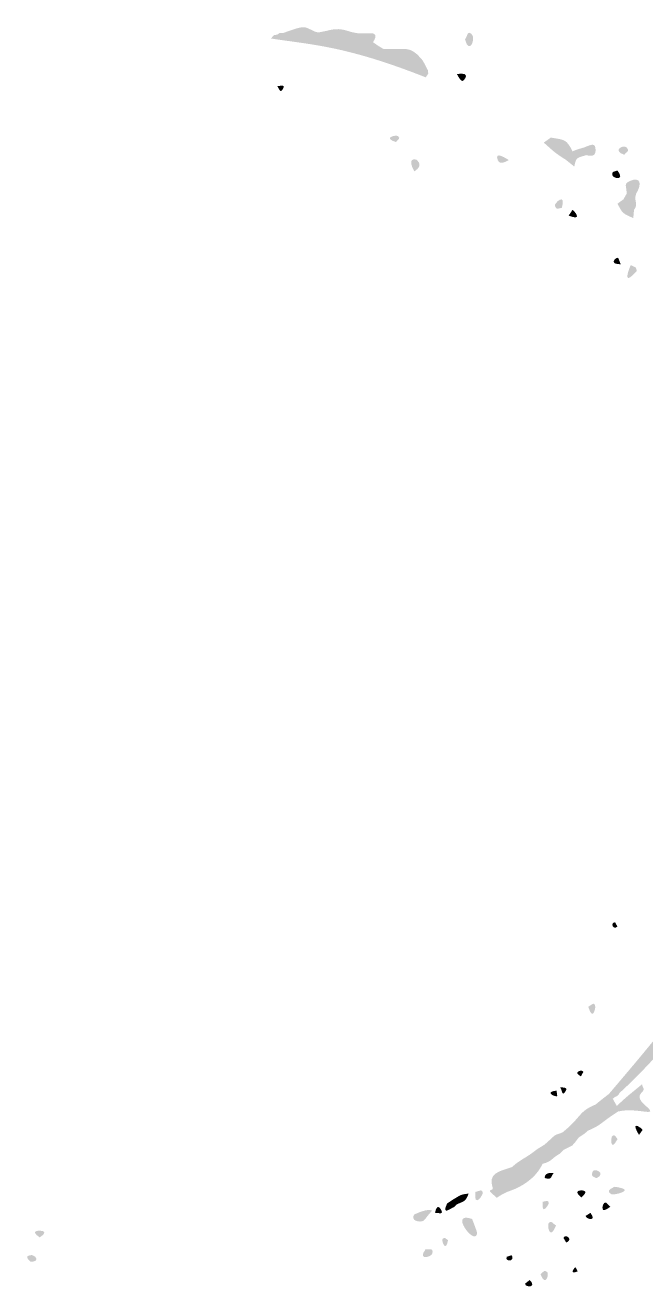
# Model space of a CAD drawing. Header units: millimetres. Extents: x 1329 to 1518, y 49 to 125.
# Drawn here: x 1437.8 to 1471.4, y 49.2 to 117.4 of the extents above; entities that cross this region are included whole.
import ezdxf

# ---------------------------------------------------------------- set-up
doc = ezdxf.new("R2010")
doc.units = ezdxf.units.MM

msp = doc.modelspace()

# ---------------------------------------------------------------- hatches: boundary and pattern name
at = {"true_color": 0x080808, "transparency": 33554687}
h = msp.add_hatch(color=18, dxfattribs=at)
edge = h.paths.add_edge_path(flags=0)
edge.add_spline(control_points=[(1454.106, 117.131), (1455.224, 117.438), (1455.211, 116.902), (1456.383, 117.005), (1456.806, 117.042), (1456.87, 116.876), (1456.638, 116.522), (1455.997, 116.041), (1455.933, 116.386), (1454.621, 116.702), (1454.621, 116.702), (1454.353, 116.76), (1454.353, 116.76), (1454.129, 116.853), (1454.184, 116.895), (1454.106, 117.131)], knot_values=[0, 0, 0, 0, 1, 1, 1, 2, 2, 2, 3, 3, 3, 4, 4, 4, 5, 5, 5, 5], degree=3, periodic=1)
h = msp.add_hatch(color=18, dxfattribs=at)
edge = h.paths.add_edge_path(flags=0)
edge.add_spline(control_points=[(1452.386, 117.23), (1452.826, 116.907), (1452.872, 116.875), (1453.306, 117.187), (1453.697, 116.978), (1453.691, 117.062), (1454.106, 117.131), (1454.184, 116.895), (1454.129, 116.853), (1454.353, 116.76), (1454.353, 116.76), (1454.621, 116.702), (1454.621, 116.702), (1455.933, 116.386), (1455.997, 116.041), (1456.638, 116.522), (1456.923, 116.325), (1456.897, 116.333), (1457.204, 116.157), (1457.554, 115.394), (1458.942, 115.552), (1459.213, 115.666), (1459.379, 115.473), (1459.352, 115.473), (1459.611, 114.992), (1459.611, 114.992), (1459.623, 114.825), (1459.623, 114.825), (1459.623, 114.825), (1459.491, 114.62), (1459.491, 114.62), (1455.148, 116.338), (1453.322, 116.378), (1451.119, 116.722), (1451.119, 116.722), (1451.282, 116.901), (1451.282, 116.901), (1451.282, 116.901), (1451.446, 116.928), (1451.446, 116.928), (1451.446, 116.928), (1451.611, 117.028), (1451.611, 117.028), (1451.611, 117.028), (1451.775, 117.019), (1451.775, 117.019), (1452.341, 117.214), (1452.34, 117.207), (1452.386, 117.23)], knot_values=[0, 0, 0, 0, 1, 1, 1, 2, 2, 2, 3, 3, 3, 4, 4, 4, 5, 5, 5, 6, 6, 6, 7, 7, 7, 8, 8, 8, 9, 9, 9, 10, 10, 10, 11, 11, 11, 12, 12, 12, 13, 13, 13, 14, 14, 14, 15, 15, 15, 16, 16, 16, 16], degree=3, periodic=1)
h = msp.add_hatch(color=18, dxfattribs=at)
edge = h.paths.add_edge_path(flags=0)
edge.add_spline(control_points=[(1452.386, 117.23), (1452.977, 117.408), (1452.973, 117.327), (1453.306, 117.187), (1452.872, 116.875), (1452.826, 116.907), (1452.386, 117.23)], knot_values=[0, 0, 0, 0, 1, 1, 1, 2, 2, 2, 2], degree=3, periodic=1)
h = msp.add_hatch(color=18, dxfattribs=at)
edge = h.paths.add_edge_path(flags=0)
edge.add_spline(control_points=[(1461.612, 116.663), (1461.782, 116.941), (1461.734, 117.133), (1461.959, 116.967), (1462.228, 116.768), (1461.852, 115.783), (1461.612, 116.663)], knot_values=[0, 0, 0, 0, 1, 1, 1, 2, 2, 2, 2], degree=3, periodic=1)
h = msp.add_hatch(color=18, dxfattribs=at)
edge = h.paths.add_edge_path(flags=0)
edge.add_spline(control_points=[(1457.204, 116.157), (1458.426, 116.12), (1458.617, 116.333), (1459.213, 115.666), (1458.942, 115.552), (1457.554, 115.394), (1457.204, 116.157)], knot_values=[0, 0, 0, 0, 1, 1, 1, 2, 2, 2, 2], degree=3, periodic=1)
h = msp.add_hatch(color=18, dxfattribs=at)
edge = h.paths.add_edge_path(flags=0)
edge.add_spline(control_points=[(1461.172, 114.798), (1462.012, 114.934), (1461.534, 114.42), (1461.477, 114.426), (1461.439, 114.43), (1461.355, 114.438), (1461.172, 114.798)], knot_values=[0, 0, 0, 0, 1, 1, 1, 2, 2, 2, 2], degree=3, periodic=1)
h = msp.add_hatch(color=18, dxfattribs=at)
edge = h.paths.add_edge_path(flags=0)
edge.add_spline(control_points=[(1451.462, 114.154), (1451.724, 114.156), (1451.904, 114.232), (1451.768, 113.996), (1451.634, 113.762), (1451.593, 113.919), (1451.462, 114.154)], knot_values=[0, 0, 0, 0, 1, 1, 1, 2, 2, 2, 2], degree=3, periodic=1)
h = msp.add_hatch(color=18, dxfattribs=at)
edge = h.paths.add_edge_path(flags=0)
edge.add_spline(control_points=[(1457.877, 111.12), (1457.126, 111.358), (1457.9, 111.524), (1457.984, 111.444), (1458.145, 111.29), (1458.016, 111.302), (1457.877, 111.12)], knot_values=[0, 0, 0, 0, 1, 1, 1, 2, 2, 2, 2], degree=3, periodic=1)
h = msp.add_hatch(color=18, dxfattribs=at)
edge = h.paths.add_edge_path(flags=0)
edge.add_spline(control_points=[(1466.249, 111.363), (1466.999, 111.232), (1467.085, 111.296), (1467.427, 110.619), (1467.427, 110.619), (1467.073, 110.155), (1467.073, 110.155), (1466.408, 110.58), (1466.443, 110.584), (1465.87, 111.091), (1465.87, 111.091), (1466.249, 111.363), (1466.249, 111.363)], knot_values=[0, 0, 0, 0, 1, 1, 1, 2, 2, 2, 3, 3, 3, 4, 4, 4, 4], degree=3, periodic=1)
h = msp.add_hatch(color=18, dxfattribs=at)
edge = h.paths.add_edge_path(flags=0)
edge.add_spline(control_points=[(1463.976, 110.148), (1463.936, 110.122), (1463.508, 109.844), (1463.388, 110.131), (1463.145, 110.709), (1463.937, 110.174), (1463.976, 110.148)], knot_values=[0, 0, 0, 0, 1, 1, 1, 2, 2, 2, 2], degree=3, periodic=1)
h = msp.add_hatch(color=18, dxfattribs=at)
edge = h.paths.add_edge_path(flags=0)
edge.add_spline(control_points=[(1468.059, 110.832), (1468.084, 110.595), (1468.063, 110.607), (1468.181, 110.415), (1467.696, 110.271), (1467.607, 110.311), (1467.52, 109.794), (1467.52, 109.794), (1467.073, 110.155), (1467.073, 110.155), (1467.073, 110.155), (1467.427, 110.619), (1467.427, 110.619), (1467.479, 110.631), (1467.458, 110.658), (1468.059, 110.832)], knot_values=[0, 0, 0, 0, 1, 1, 1, 2, 2, 2, 3, 3, 3, 4, 4, 4, 5, 5, 5, 5], degree=3, periodic=1)
h = msp.add_hatch(color=18, dxfattribs=at)
edge = h.paths.add_edge_path(flags=0)
edge.add_spline(control_points=[(1468.059, 110.832), (1468.476, 111), (1468.67, 111.104), (1468.673, 110.661), (1468.677, 110.249), (1468.223, 110.401), (1468.181, 110.415), (1468.063, 110.607), (1468.084, 110.595), (1468.059, 110.832)], knot_values=[0, 0, 0, 0, 1, 1, 1, 2, 2, 2, 3, 3, 3, 3], degree=3, periodic=1)
h = msp.add_hatch(color=18, dxfattribs=at)
edge = h.paths.add_edge_path(flags=0)
edge.add_spline(control_points=[(1470.221, 110.432), (1469.536, 110.67), (1470.198, 111.016), (1470.354, 110.82), (1470.518, 110.615), (1470.374, 110.625), (1470.221, 110.432)], knot_values=[0, 0, 0, 0, 1, 1, 1, 2, 2, 2, 2], degree=3, periodic=1)
h = msp.add_hatch(color=18, dxfattribs=at)
edge = h.paths.add_edge_path(flags=0)
edge.add_spline(control_points=[(1458.872, 109.537), (1458.428, 110.326), (1458.965, 110.185), (1459.004, 110.153), (1459.378, 109.836), (1458.915, 109.562), (1458.872, 109.537)], knot_values=[0, 0, 0, 0, 1, 1, 1, 2, 2, 2, 2], degree=3, periodic=1)
h = msp.add_hatch(color=18, dxfattribs=at)
edge = h.paths.add_edge_path(flags=0)
edge.add_spline(control_points=[(1469.853, 109.585), (1470.303, 108.989), (1469.594, 109.163), (1469.578, 109.333), (1469.555, 109.57), (1469.644, 109.491), (1469.853, 109.585)], knot_values=[0, 0, 0, 0, 1, 1, 1, 2, 2, 2, 2], degree=3, periodic=1)
h = msp.add_hatch(color=18, dxfattribs=at)
edge = h.paths.add_edge_path(flags=0)
edge.add_spline(control_points=[(1470.35, 108.329), (1470.351, 108.752), (1470.169, 108.86), (1470.522, 109.013), (1471.099, 109.263), (1471.195, 108.882), (1470.865, 108.325), (1470.865, 108.325), (1470.35, 108.329), (1470.35, 108.329)], knot_values=[0, 0, 0, 0, 1, 1, 1, 2, 2, 2, 3, 3, 3, 3], degree=3, periodic=1)
h = msp.add_hatch(color=18, dxfattribs=at)
edge = h.paths.add_edge_path(flags=0)
edge.add_spline(control_points=[(1466.848, 107.568), (1466.601, 107.519), (1466.557, 107.441), (1466.47, 107.673), (1466.421, 107.806), (1467.093, 108.441), (1466.848, 107.568)], knot_values=[0, 0, 0, 0, 1, 1, 1, 2, 2, 2, 2], degree=3, periodic=1)
h = msp.add_hatch(color=18, dxfattribs=at)
edge = h.paths.add_edge_path(flags=0)
edge.add_spline(control_points=[(1470.178, 108.022), (1470.269, 107.572), (1470.314, 107.596), (1470.75, 107.449), (1470.734, 107.312), (1470.714, 107.044), (1470.712, 107.009), (1470.147, 107.261), (1470.13, 107.241), (1469.859, 107.792), (1470.155, 108.007), (1470.155, 108.001), (1470.178, 108.022)], knot_values=[0, 0, 0, 0, 1, 1, 1, 2, 2, 2, 3, 3, 3, 4, 4, 4, 4], degree=3, periodic=1)
h = msp.add_hatch(color=18, dxfattribs=at)
edge = h.paths.add_edge_path(flags=0)
edge.add_spline(control_points=[(1470.35, 108.329), (1470.35, 108.329), (1470.865, 108.325), (1470.865, 108.325), (1470.718, 107.877), (1471.01, 107.829), (1470.75, 107.449), (1470.314, 107.596), (1470.269, 107.572), (1470.178, 108.022), (1470.178, 108.022), (1470.35, 108.329), (1470.35, 108.329)], knot_values=[0, 0, 0, 0, 1, 1, 1, 2, 2, 2, 3, 3, 3, 4, 4, 4, 4], degree=3, periodic=1)
h = msp.add_hatch(color=18, dxfattribs=at)
edge = h.paths.add_edge_path(flags=0)
edge.add_spline(control_points=[(1467.213, 107.142), (1467.434, 107.453), (1467.405, 107.463), (1467.434, 107.453), (1467.462, 107.442), (1468.065, 106.818), (1467.213, 107.142)], knot_values=[0, 0, 0, 0, 1, 1, 1, 2, 2, 2, 2], degree=3, periodic=1)
h = msp.add_hatch(color=18, dxfattribs=at)
edge = h.paths.add_edge_path(flags=0)
edge.add_spline(control_points=[(1470.035, 104.512), (1469.428, 104.516), (1469.712, 104.781), (1469.738, 104.802), (1469.944, 104.963), (1469.9, 104.778), (1470.035, 104.512)], knot_values=[0, 0, 0, 0, 1, 1, 1, 2, 2, 2, 2], degree=3, periodic=1)
h = msp.add_hatch(color=18, dxfattribs=at)
edge = h.paths.add_edge_path(flags=0)
edge.add_spline(control_points=[(1470.573, 104.465), (1470.573, 104.465), (1470.848, 104.332), (1470.848, 104.332), (1470.848, 104.332), (1470.903, 104.15), (1470.903, 104.15), (1470.009, 103.16), (1470.553, 104.435), (1470.573, 104.465)], knot_values=[0, 0, 0, 0, 1, 1, 1, 2, 2, 2, 3, 3, 3, 3], degree=3, periodic=1)
h = msp.add_hatch(color=18, dxfattribs=at)
edge = h.paths.add_edge_path(flags=0)
edge.add_spline(control_points=[(1476.594, 70.194), (1476.594, 70.194), (1476.97, 70.005), (1476.97, 70.005), (1475.3, 64.619), (1470.741, 60.411), (1470.014, 59.74), (1469.919, 59.652), (1469.96, 59.646), (1469.86, 59.546), (1469.819, 59.506), (1469.748, 59.511), (1469.707, 59.471), (1469.707, 59.471), (1469.602, 59.381), (1469.602, 59.381), (1469.602, 59.381), (1469.392, 59.644), (1469.392, 59.644), (1473.856, 64.877), (1474.672, 66.116), (1476.594, 70.194)], knot_values=[0, 0, 0, 0, 1, 1, 1, 2, 2, 2, 3, 3, 3, 4, 4, 4, 5, 5, 5, 6, 6, 6, 7, 7, 7, 7], degree=3, periodic=1)
h = msp.add_hatch(color=18, dxfattribs=at)
edge = h.paths.add_edge_path(flags=0)
edge.add_spline(control_points=[(1469.851, 68.7), (1469.61, 68.465), (1469.452, 68.938), (1469.721, 68.921), (1469.742, 68.92), (1469.721, 68.921), (1469.851, 68.7)], knot_values=[0, 0, 0, 0, 1, 1, 1, 2, 2, 2, 2], degree=3, periodic=1)
h = msp.add_hatch(color=18, dxfattribs=at)
edge = h.paths.add_edge_path(flags=0)
edge.add_spline(control_points=[(1468.278, 64.357), (1468.503, 64.5), (1468.601, 64.639), (1468.657, 64.36), (1468.663, 64.33), (1468.535, 63.519), (1468.278, 64.357)], knot_values=[0, 0, 0, 0, 1, 1, 1, 2, 2, 2, 2], degree=3, periodic=1)
h = msp.add_hatch(color=18, dxfattribs=at)
edge = h.paths.add_edge_path(flags=0)
edge.add_spline(control_points=[(1467.879, 60.595), (1467.406, 60.833), (1467.934, 60.988), (1468.009, 60.848), (1468.02, 60.828), (1468.009, 60.848), (1467.879, 60.595)], knot_values=[0, 0, 0, 0, 1, 1, 1, 2, 2, 2, 2], degree=3, periodic=1)
h = msp.add_hatch(color=18, dxfattribs=at)
edge = h.paths.add_edge_path(flags=0)
edge.add_spline(control_points=[(1471.188, 60.17), (1471.163, 60.069), (1471.297, 59.97), (1471.271, 59.869), (1471.227, 59.69), (1470.742, 59.556), (1471.347, 59.034), (1472.192, 58.305), (1470.953, 58.952), (1469.883, 58.693), (1469.883, 58.693), (1469.817, 58.997), (1469.817, 58.997), (1470.497, 59.626), (1470.489, 59.592), (1471.188, 60.17)], knot_values=[0, 0, 0, 0, 1, 1, 1, 2, 2, 2, 3, 3, 3, 4, 4, 4, 5, 5, 5, 5], degree=3, periodic=1)
h = msp.add_hatch(color=18, dxfattribs=at)
edge = h.paths.add_edge_path(flags=0)
edge.add_spline(control_points=[(1466.566, 59.826), (1466.59, 59.524), (1466.607, 59.541), (1466.59, 59.524), (1466.529, 59.464), (1465.837, 59.741), (1466.566, 59.826)], knot_values=[0, 0, 0, 0, 1, 1, 1, 2, 2, 2, 2], degree=3, periodic=1)
h = msp.add_hatch(color=18, dxfattribs=at)
edge = h.paths.add_edge_path(flags=0)
edge.add_spline(control_points=[(1466.762, 59.994), (1467.032, 60.001), (1467.189, 59.975), (1467.015, 59.744), (1466.858, 59.537), (1466.892, 59.753), (1466.762, 59.994)], knot_values=[0, 0, 0, 0, 1, 1, 1, 2, 2, 2, 2], degree=3, periodic=1)
h = msp.add_hatch(color=18, dxfattribs=at)
edge = h.paths.add_edge_path(flags=0)
edge.add_spline(control_points=[(1469.392, 59.644), (1469.392, 59.644), (1469.602, 59.381), (1469.602, 59.381), (1469.602, 59.381), (1469.817, 58.997), (1469.817, 58.997), (1469.817, 58.997), (1469.883, 58.693), (1469.883, 58.693), (1468.911, 58.066), (1468.995, 57.964), (1468.244, 57.649), (1468.256, 58.057), (1468.241, 58.076), (1468.569, 58.31), (1469.181, 58.746), (1468.671, 59.065), (1468.669, 59.07), (1469.042, 59.372), (1469.021, 59.356), (1469.392, 59.644)], knot_values=[0, 0, 0, 0, 1, 1, 1, 2, 2, 2, 3, 3, 3, 4, 4, 4, 5, 5, 5, 6, 6, 6, 7, 7, 7, 7], degree=3, periodic=1)
h = msp.add_hatch(color=18, dxfattribs=at)
edge = h.paths.add_edge_path(flags=0)
edge.add_spline(control_points=[(1468.669, 59.07), (1468.671, 59.065), (1469.181, 58.746), (1468.569, 58.31), (1468.241, 58.076), (1468.256, 58.057), (1468.244, 57.649), (1468.024, 57.443), (1468.042, 57.476), (1467.766, 57.293), (1467.247, 57.174), (1467.175, 57.114), (1466.883, 57.562), (1467.93, 58.406), (1467.721, 58.677), (1468.669, 59.07)], knot_values=[0, 0, 0, 0, 1, 1, 1, 2, 2, 2, 3, 3, 3, 4, 4, 4, 5, 5, 5, 5], degree=3, periodic=1)
h = msp.add_hatch(color=18, dxfattribs=at)
edge = h.paths.add_edge_path(flags=0)
edge.add_spline(control_points=[(1471.021, 57.427), (1471.004, 57.453), (1470.523, 58.227), (1471.13, 57.795), (1471.282, 57.687), (1471.173, 57.671), (1471.021, 57.427)], knot_values=[0, 0, 0, 0, 1, 1, 1, 2, 2, 2, 2], degree=3, periodic=1)
h = msp.add_hatch(color=18, dxfattribs=at)
edge = h.paths.add_edge_path(flags=0)
edge.add_spline(control_points=[(1466.883, 57.562), (1467.175, 57.114), (1467.247, 57.174), (1467.766, 57.293), (1467.766, 57.293), (1467.569, 57.035), (1467.569, 57.035), (1467.569, 57.035), (1467.404, 56.847), (1467.404, 56.847), (1467.404, 56.847), (1466.945, 56.622), (1466.945, 56.622), (1466.566, 56.906), (1466.627, 56.94), (1466.25, 57.206), (1466.532, 57.491), (1466.538, 57.423), (1466.883, 57.562)], knot_values=[0, 0, 0, 0, 1, 1, 1, 2, 2, 2, 3, 3, 3, 4, 4, 4, 5, 5, 5, 6, 6, 6, 6], degree=3, periodic=1)
h = msp.add_hatch(color=18, dxfattribs=at)
edge = h.paths.add_edge_path(flags=0)
edge.add_spline(control_points=[(1469.861, 57.203), (1469.43, 56.427), (1469.52, 57.327), (1469.554, 57.352), (1469.728, 57.476), (1469.713, 57.373), (1469.861, 57.203)], knot_values=[0, 0, 0, 0, 1, 1, 1, 2, 2, 2, 2], degree=3, periodic=1)
h = msp.add_hatch(color=18, dxfattribs=at)
edge = h.paths.add_edge_path(flags=0)
edge.add_spline(control_points=[(1466.25, 57.206), (1466.627, 56.94), (1466.566, 56.906), (1466.945, 56.622), (1466.945, 56.622), (1466.72, 56.403), (1466.72, 56.403), (1466.242, 56.129), (1466.34, 56.006), (1465.804, 55.863), (1465.297, 56.368), (1465.114, 55.469), (1464.966, 55.41), (1464.911, 55.389), (1464.796, 55.343), (1464.399, 55.898), (1464.962, 56.288), (1464.975, 56.233), (1465.504, 56.65), (1465.918, 55.976), (1465.913, 56.865), (1465.913, 56.904), (1465.913, 56.904), (1466.25, 57.206), (1466.25, 57.206)], knot_values=[0, 0, 0, 0, 1, 1, 1, 2, 2, 2, 3, 3, 3, 4, 4, 4, 5, 5, 5, 6, 6, 6, 7, 7, 7, 8, 8, 8, 8], degree=3, periodic=1)
h = msp.add_hatch(color=18, dxfattribs=at)
edge = h.paths.add_edge_path(flags=0)
edge.add_spline(control_points=[(1465.913, 56.904), (1465.913, 56.865), (1465.918, 55.976), (1465.504, 56.65), (1465.504, 56.65), (1465.913, 56.904), (1465.913, 56.904)], knot_values=[0, 0, 0, 0, 1, 1, 1, 2, 2, 2, 2], degree=3, periodic=1)
h = msp.add_hatch(color=18, dxfattribs=at)
edge = h.paths.add_edge_path(flags=0)
edge.add_spline(control_points=[(1464.399, 55.898), (1464.796, 55.343), (1464.911, 55.389), (1464.966, 55.41), (1465.114, 55.469), (1465.297, 56.368), (1465.804, 55.863), (1465.753, 55.751), (1465.496, 55.189), (1464.759, 54.74), (1464.071, 54.321), (1464.01, 54.493), (1463.324, 54.024), (1462.987, 54.352), (1462.96, 54.338), (1462.96, 54.378), (1462.96, 54.514), (1463.111, 54.396), (1463.111, 54.55), (1463.111, 54.55), (1463.37, 54.54), (1463.37, 54.54), (1463.889, 55.074), (1464.236, 54.914), (1464.143, 55.684), (1464.143, 55.684), (1464.399, 55.898), (1464.399, 55.898)], knot_values=[0, 0, 0, 0, 1, 1, 1, 2, 2, 2, 3, 3, 3, 4, 4, 4, 5, 5, 5, 6, 6, 6, 7, 7, 7, 8, 8, 8, 9, 9, 9, 9], degree=3, periodic=1)
h = msp.add_hatch(color=18, dxfattribs=at)
edge = h.paths.add_edge_path(flags=0)
edge.add_spline(control_points=[(1464.143, 55.684), (1464.236, 54.914), (1463.889, 55.074), (1463.37, 54.54), (1463.37, 54.54), (1463.111, 54.55), (1463.111, 54.55), (1462.853, 55.355), (1463.392, 55.438), (1464.143, 55.684)], knot_values=[0, 0, 0, 0, 1, 1, 1, 2, 2, 2, 3, 3, 3, 3], degree=3, periodic=1)
h = msp.add_hatch(color=18, dxfattribs=at)
edge = h.paths.add_edge_path(flags=0)
edge.add_spline(control_points=[(1466.417, 55.373), (1466.29, 55.245), (1466.352, 55.219), (1466.22, 55.079), (1466.162, 55.017), (1465.924, 55.079), (1465.924, 55.124), (1465.923, 55.168), (1465.917, 55.416), (1466.417, 55.373)], knot_values=[0, 0, 0, 0, 1, 1, 1, 2, 2, 2, 3, 3, 3, 3], degree=3, periodic=1)
h = msp.add_hatch(color=18, dxfattribs=at)
edge = h.paths.add_edge_path(flags=0)
edge.add_spline(control_points=[(1468.721, 55.09), (1468.52, 55.186), (1468.453, 55.147), (1468.489, 55.395), (1468.535, 55.714), (1469.309, 55.353), (1468.721, 55.09)], knot_values=[0, 0, 0, 0, 1, 1, 1, 2, 2, 2, 2], degree=3, periodic=1)
h = msp.add_hatch(color=18, dxfattribs=at)
edge = h.paths.add_edge_path(flags=0)
edge.add_spline(control_points=[(1469.702, 54.624), (1470.975, 54.453), (1469.63, 54.161), (1469.545, 54.211), (1469.248, 54.389), (1469.409, 54.482), (1469.702, 54.624)], knot_values=[0, 0, 0, 0, 1, 1, 1, 2, 2, 2, 2], degree=3, periodic=1)
h = msp.add_hatch(color=18, dxfattribs=at)
edge = h.paths.add_edge_path(flags=0)
edge.add_spline(control_points=[(1460.986, 53.948), (1460.986, 53.948), (1461.195, 53.688), (1461.195, 53.688), (1461.195, 53.688), (1461, 53.513), (1461, 53.513), (1460.776, 53.536), (1460.78, 53.519), (1460.641, 53.719), (1460.641, 53.719), (1460.986, 53.948), (1460.986, 53.948)], knot_values=[0, 0, 0, 0, 1, 1, 1, 2, 2, 2, 3, 3, 3, 4, 4, 4, 4], degree=3, periodic=1)
h = msp.add_hatch(color=18, dxfattribs=at)
edge = h.paths.add_edge_path(flags=0)
edge.add_spline(control_points=[(1460.986, 53.948), (1461.381, 54.171), (1461.341, 54.211), (1461.811, 54.253), (1461.632, 53.838), (1461.607, 53.856), (1461.195, 53.688), (1461.195, 53.688), (1460.986, 53.948), (1460.986, 53.948)], knot_values=[0, 0, 0, 0, 1, 1, 1, 2, 2, 2, 3, 3, 3, 3], degree=3, periodic=1)
h = msp.add_hatch(color=18, dxfattribs=at)
edge = h.paths.add_edge_path(flags=0)
edge.add_spline(control_points=[(1462.167, 54.344), (1462.453, 54.405), (1462.498, 54.505), (1462.573, 54.332), (1462.624, 54.215), (1462.076, 53.393), (1462.167, 54.344)], knot_values=[0, 0, 0, 0, 1, 1, 1, 2, 2, 2, 2], degree=3, periodic=1)
h = msp.add_hatch(color=18, dxfattribs=at)
edge = h.paths.add_edge_path(flags=0)
edge.add_spline(control_points=[(1465.815, 53.815), (1466.034, 53.835), (1466.118, 53.951), (1466.14, 53.72), (1466.142, 53.699), (1465.726, 52.971), (1465.815, 53.815)], knot_values=[0, 0, 0, 0, 1, 1, 1, 2, 2, 2, 2], degree=3, periodic=1)
h = msp.add_hatch(color=18, dxfattribs=at)
edge = h.paths.add_edge_path(flags=0)
edge.add_spline(control_points=[(1467.898, 54.05), (1467.645, 54.251), (1467.59, 54.423), (1467.896, 54.427), (1467.925, 54.428), (1468.381, 54.435), (1467.898, 54.05)], knot_values=[0, 0, 0, 0, 1, 1, 1, 2, 2, 2, 2], degree=3, periodic=1)
h = msp.add_hatch(color=18, dxfattribs=at)
edge = h.paths.add_edge_path(flags=0)
edge.add_spline(control_points=[(1459.836, 53.331), (1459.384, 52.877), (1459.468, 52.667), (1459.017, 52.767), (1458.734, 52.829), (1458.802, 53.092), (1458.891, 53.134), (1459.582, 53.455), (1459.767, 53.365), (1459.836, 53.331)], knot_values=[0, 0, 0, 0, 1, 1, 1, 2, 2, 2, 3, 3, 3, 3], degree=3, periodic=1)
h = msp.add_hatch(color=18, dxfattribs=at)
edge = h.paths.add_edge_path(flags=0)
edge.add_spline(control_points=[(1459.993, 53.202), (1460.038, 53.514), (1460.165, 53.663), (1460.321, 53.371), (1460.454, 53.12), (1460.256, 53.212), (1459.993, 53.202)], knot_values=[0, 0, 0, 0, 1, 1, 1, 2, 2, 2, 2], degree=3, periodic=1)
h = msp.add_hatch(color=18, dxfattribs=at)
edge = h.paths.add_edge_path(flags=0)
edge.add_spline(control_points=[(1460.641, 53.719), (1460.78, 53.519), (1460.776, 53.536), (1461, 53.513), (1460.91, 53.519), (1460.309, 52.988), (1460.641, 53.719)], knot_values=[0, 0, 0, 0, 1, 1, 1, 2, 2, 2, 2], degree=3, periodic=1)
h = msp.add_hatch(color=18, dxfattribs=at)
edge = h.paths.add_edge_path(flags=0)
edge.add_spline(control_points=[(1461.995, 52.882), (1462.282, 52.144), (1462.276, 52.123), (1462.258, 52.057), (1462.096, 51.466), (1460.725, 53.328), (1461.995, 52.882)], knot_values=[0, 0, 0, 0, 1, 1, 1, 2, 2, 2, 2], degree=3, periodic=1)
h = msp.add_hatch(color=18, dxfattribs=at)
edge = h.paths.add_edge_path(flags=0)
edge.add_spline(control_points=[(1469.469, 53.54), (1468.871, 53.083), (1469.071, 53.652), (1469.089, 53.679), (1469.226, 53.885), (1469.248, 53.719), (1469.469, 53.54)], knot_values=[0, 0, 0, 0, 1, 1, 1, 2, 2, 2, 2], degree=3, periodic=1)
h = msp.add_hatch(color=18, dxfattribs=at)
edge = h.paths.add_edge_path(flags=0)
edge.add_spline(control_points=[(1466.532, 52.528), (1466.2, 51.662), (1466.033, 52.557), (1466.137, 52.656), (1466.295, 52.807), (1466.292, 52.69), (1466.532, 52.528)], knot_values=[0, 0, 0, 0, 1, 1, 1, 2, 2, 2, 2], degree=3, periodic=1)
h = msp.add_hatch(color=18, dxfattribs=at)
edge = h.paths.add_edge_path(flags=0)
edge.add_spline(control_points=[(1468.393, 53.214), (1468.778, 52.71), (1468.135, 52.878), (1468.137, 53.041), (1468.137, 53.066), (1468.137, 53.041), (1468.393, 53.214)], knot_values=[0, 0, 0, 0, 1, 1, 1, 2, 2, 2, 2], degree=3, periodic=1)
h = msp.add_hatch(color=18, dxfattribs=at)
edge = h.paths.add_edge_path(flags=0)
edge.add_spline(control_points=[(1438.615, 51.89), (1438.06, 52.247), (1438.588, 52.25), (1438.617, 52.249), (1439.162, 52.232), (1438.639, 51.905), (1438.615, 51.89)], knot_values=[0, 0, 0, 0, 1, 1, 1, 2, 2, 2, 2], degree=3, periodic=1)
h = msp.add_hatch(color=18, dxfattribs=at)
edge = h.paths.add_edge_path(flags=0)
edge.add_spline(control_points=[(1460.694, 51.735), (1460.574, 51.018), (1460.319, 51.733), (1460.4, 51.803), (1460.536, 51.919), (1460.535, 51.824), (1460.694, 51.735)], knot_values=[0, 0, 0, 0, 1, 1, 1, 2, 2, 2, 2], degree=3, periodic=1)
h = msp.add_hatch(color=18, dxfattribs=at)
edge = h.paths.add_edge_path(flags=0)
edge.add_spline(control_points=[(1467.086, 51.605), (1466.938, 51.865), (1466.927, 51.844), (1466.938, 51.865), (1467.071, 52.116), (1467.473, 51.75), (1467.086, 51.605)], knot_values=[0, 0, 0, 0, 1, 1, 1, 2, 2, 2, 2], degree=3, periodic=1)
h = msp.add_hatch(color=18, dxfattribs=at)
edge = h.paths.add_edge_path(flags=0)
edge.add_spline(control_points=[(1459.486, 51.251), (1459.745, 51.205), (1459.877, 51.327), (1459.853, 51.041), (1459.835, 50.825), (1458.986, 50.589), (1459.486, 51.251)], knot_values=[0, 0, 0, 0, 1, 1, 1, 2, 2, 2, 2], degree=3, periodic=1)
h = msp.add_hatch(color=18, dxfattribs=at)
edge = h.paths.add_edge_path(flags=0)
edge.add_spline(control_points=[(1438.129, 50.57), (1437.928, 50.758), (1437.834, 50.854), (1438.098, 50.923), (1438.35, 50.988), (1438.699, 50.563), (1438.129, 50.57)], knot_values=[0, 0, 0, 0, 1, 1, 1, 2, 2, 2, 2], degree=3, periodic=1)
h = msp.add_hatch(color=18, dxfattribs=at)
edge = h.paths.add_edge_path(flags=0)
edge.add_spline(control_points=[(1464.137, 50.924), (1464.342, 50.548), (1463.747, 50.568), (1463.864, 50.836), (1463.864, 50.836), (1464.137, 50.924), (1464.137, 50.924)], knot_values=[0, 0, 0, 0, 1, 1, 1, 2, 2, 2, 2], degree=3, periodic=1)
h = msp.add_hatch(color=18, dxfattribs=at)
edge = h.paths.add_edge_path(flags=0)
edge.add_spline(control_points=[(1465.693, 49.898), (1465.888, 50.04), (1465.883, 50.161), (1466.056, 50.009), (1466.171, 49.908), (1465.974, 49.163), (1465.693, 49.898)], knot_values=[0, 0, 0, 0, 1, 1, 1, 2, 2, 2, 2], degree=3, periodic=1)
h = msp.add_hatch(color=18, dxfattribs=at)
edge = h.paths.add_edge_path(flags=0)
edge.add_spline(control_points=[(1467.701, 50.051), (1467.197, 49.818), (1467.526, 50.272), (1467.591, 50.264), (1467.609, 50.262), (1467.591, 50.264), (1467.701, 50.051)], knot_values=[0, 0, 0, 0, 1, 1, 1, 2, 2, 2, 2], degree=3, periodic=1)
h = msp.add_hatch(color=18, dxfattribs=at)
edge = h.paths.add_edge_path(flags=0)
edge.add_spline(control_points=[(1465.106, 49.582), (1465.538, 49.168), (1464.862, 49.164), (1464.859, 49.375), (1464.858, 49.401), (1464.859, 49.375), (1465.106, 49.582)], knot_values=[0, 0, 0, 0, 1, 1, 1, 2, 2, 2, 2], degree=3, periodic=1)

doc.saveas('drawing.dxf')
